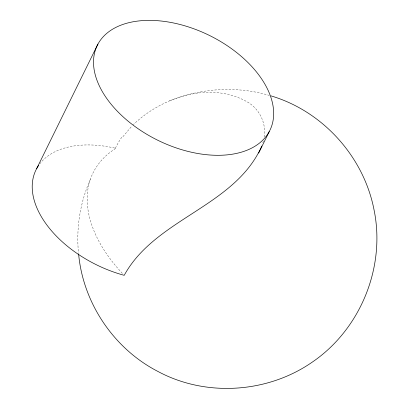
<?xml version="1.0" encoding="UTF-8"?>
<svg xmlns="http://www.w3.org/2000/svg" width="409" height="409" viewBox="0 0 409 409"><rect width="100%" height="100%" fill="white"/><g stroke="black" fill="none" stroke-linecap="round" stroke-linejoin="round"><path stroke-width="0.31" stroke-dasharray="2.04 1.53" d="M264.112 137.035C266.464 123.809 259.96 109.919 248.682 102.725C211.704 80.619 162.675 96.473 133.319 124.643M263.33 141.008L262.859 142.741M90.266 179.587C80.062 202.573 76.038 228.329 78.533 253.35M122.904 136.713L131.683 126.289M169.674 100.875C201.044 87.986 236.745 85.818 269.321 95.42M39.745 163.891A96.192 58.426 26.2 0 1 115.88 148.339A149.633 90.885 26.2 0 0 122.925 273.969M115.394 148.222A113.293 85.041 -3.9 0 1 122.301 136.483"/><path stroke-width="0.61" d="M261.801 146.018C234.94 206.663 155.543 218.232 124.213 275.318A96.192 58.426 26.2 0 1 38.707 165.313M36.641 168.661L97.935 44.1M258.682 153.058L269.245 131.575A96.192 58.426 26.2 0 0 164.914 21.483A96.192 58.426 26.2 0 0 116.606 110.456A96.192 58.426 26.2 0 0 269.245 131.575M271.065 95.9C322.906 111.299 363.759 156.785 374.031 209.802C385.845 267.046 360.513 329.317 312.19 362.175C267.517 393.167 205.87 397.272 157.869 371.418C113.963 348.836 83.099 303.115 78.605 253.953"/></g></svg>
